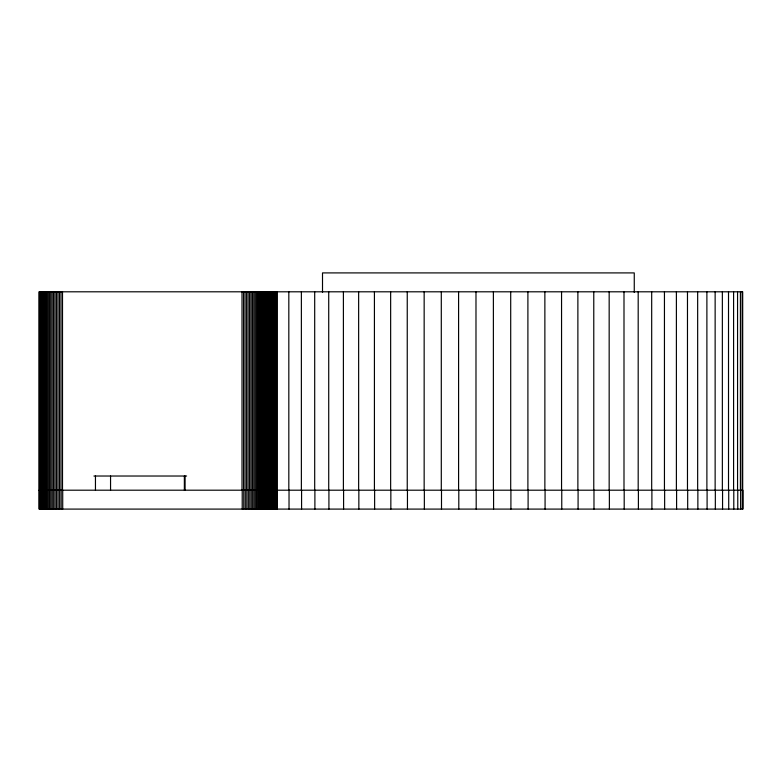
<?xml version="1.0" encoding="UTF-8"?>
<svg xmlns="http://www.w3.org/2000/svg" width="782" height="782" viewBox="0 0 782 782"><rect width="100%" height="100%" fill="white"/><g stroke="black" fill="none" stroke-linecap="round" stroke-linejoin="round"><path stroke-width="1.17" d="M93.928 476.023L186.624 476.023M39.1 490.197L742.9 490.197L742.9 509.092L39.1 509.092L39.1 291.803L742.695 291.803L742.695 509.092M742.323 490.197L742.323 509.092M742.128 291.803L742.128 490.197M740.613 490.197L740.613 509.092M740.407 291.803L740.407 490.197M737.768 490.197L737.768 509.092M737.563 291.803L737.563 490.197M733.79 490.197L733.79 509.092M733.594 291.803L733.594 490.197M728.716 490.197L728.716 509.092M728.511 291.803L728.511 490.197M722.558 490.197L722.558 509.092M722.353 291.803L722.353 490.197M715.334 490.197L715.334 509.092M715.139 291.803L715.139 490.197M707.094 490.197L707.094 509.092M706.889 291.803L706.889 490.197M697.867 490.197L697.867 509.092M697.661 291.803L697.661 490.197M687.681 490.197L687.681 509.092M687.476 291.803L687.476 490.197M676.596 490.197L676.596 509.092M676.391 291.803L676.391 490.197M664.641 490.197L664.641 509.092M664.446 291.803L664.446 490.197M651.895 490.197L651.895 509.092M651.689 291.803L651.689 490.197M638.395 490.197L638.395 509.092M638.19 291.803L638.19 490.197M634.261 292.448L634.261 272.908L322.507 272.908L322.507 292.448M624.192 490.197L624.192 509.092M623.997 291.803L623.997 490.197M609.374 490.197L609.374 509.092M609.168 291.803L609.168 490.197M593.978 490.197L593.978 509.092M593.773 291.803L593.773 490.197M578.084 490.197L578.084 509.092M577.878 291.803L577.878 490.197M561.759 490.197L561.759 509.092M561.554 291.803L561.554 490.197M545.074 490.197L545.074 509.092M544.868 291.803L544.868 490.197M528.104 490.197L528.104 509.092M527.899 291.803L527.899 490.197M510.91 490.197L510.91 509.092M510.705 291.803L510.705 490.197M493.579 490.197L493.579 509.092M493.383 291.803L493.383 490.197M476.189 490.197L476.189 509.092M475.984 291.803L475.984 490.197M458.799 490.197L458.799 509.092M458.594 291.803L458.594 490.197M441.498 490.197L441.498 509.092M441.292 291.803L441.292 490.197M424.352 490.197L424.352 509.092M424.157 291.803L424.157 490.197M407.451 490.197L407.451 509.092M407.246 291.803L407.246 490.197M390.844 490.197L390.844 509.092M390.648 291.803L390.648 490.197M374.627 490.197L374.627 509.092M374.422 291.803L374.422 490.197M358.85 490.197L358.85 509.092M358.645 291.803L358.645 490.197M343.591 490.197L343.591 509.092M343.396 291.803L343.396 490.197M328.919 490.197L328.919 509.092M328.723 291.803L328.723 490.197M314.892 490.197L314.892 509.092M314.696 291.803L314.696 490.197M301.578 490.197L301.578 509.092M301.373 291.803L301.373 490.197M289.027 490.197L289.027 509.092M288.822 291.803L288.822 490.197M277.287 490.197L277.287 509.092M277.092 291.803L277.092 490.197M276.896 490.197L276.896 509.092M276.691 291.803L276.691 490.197M276.486 490.197L276.486 509.092M276.281 291.803L276.281 490.197M276.056 490.197L276.056 509.092M275.851 291.803L275.851 490.197M275.616 490.197L275.616 509.092M275.411 291.803L275.411 490.197M275.156 490.197L275.156 509.092M274.961 291.803L274.961 490.197M274.697 490.197L274.697 509.092M274.492 291.803L274.492 490.197M274.218 490.197L274.218 509.092M274.013 291.803L274.013 490.197M273.739 490.197L273.739 509.092M273.534 291.803L273.534 490.197M273.25 490.197L273.25 509.092M273.055 291.803L273.055 490.197M272.771 490.197L272.771 509.092M272.566 291.803L272.566 490.197M272.283 490.197L272.283 509.092M272.077 291.803L272.077 490.197M271.794 490.197L271.794 509.092M271.598 291.803L271.598 490.197M271.325 490.197L271.325 509.092M271.119 291.803L271.119 490.197M270.846 490.197L270.846 509.092M270.65 291.803L270.65 490.197M270.386 490.197L270.386 509.092M270.181 291.803L270.181 490.197M269.937 490.197L269.937 509.092M269.731 291.803L269.731 490.197M269.497 490.197L269.497 509.092M269.301 291.803L269.301 490.197M269.076 490.197L269.076 509.092M268.881 291.803L268.881 490.197M268.676 490.197L268.676 509.092M268.47 291.803L268.47 490.197M268.285 490.197L268.285 509.092M268.089 291.803L268.089 490.197M267.923 490.197L267.923 509.092M267.727 291.803L267.727 490.197M267.581 490.197L267.581 509.092M267.385 291.803L267.385 490.197M267.268 490.197L267.268 509.092M267.063 291.803L266.975 509.092M266.77 291.803L266.711 509.092M266.506 291.803L266.476 509.092M266.271 291.803L266.261 509.092M266.066 291.803L266.085 509.092M265.89 291.803L265.831 509.092M265.743 291.803L265.772 509.092M265.577 291.803L265.626 509.092M265.421 291.803L265.372 509.092M265.176 291.803L265.176 490.197M265.02 490.197L265.02 509.092M264.824 291.803L264.824 490.197M264.57 490.197L264.57 509.092M264.375 291.803L264.375 490.197M264.033 490.197L264.033 509.092M263.827 291.803L263.827 490.197M263.387 490.197L263.387 509.092M263.192 291.803L263.192 490.197M262.664 490.197L262.664 509.092M262.459 291.803L262.459 490.197M261.843 490.197L261.843 509.092M261.647 291.803L261.647 490.197M260.944 490.197L260.944 509.092M260.748 291.803L260.748 490.197M259.966 490.197L259.966 509.092M259.761 291.803L259.761 490.197M258.91 490.197L258.91 509.092M258.705 291.803L258.705 490.197M257.786 490.197L257.786 509.092M257.581 291.803L257.581 490.197M256.584 490.197L256.584 509.092M256.388 291.803L256.388 490.197M255.333 490.197L255.333 509.092M255.127 291.803L255.127 490.197M254.023 490.197L254.023 509.092M253.818 291.803L253.818 490.197M252.654 490.197L252.654 509.092M252.449 291.803L252.449 490.197M251.247 490.197L251.247 509.092M251.042 291.803L251.042 490.197M249.8 490.197L249.8 509.092M249.595 291.803L249.595 490.197M248.324 490.197L248.324 509.092M248.119 291.803L248.119 490.197M246.819 490.197L246.819 509.092M246.613 291.803L246.613 490.197M245.294 490.197L245.294 509.092M245.089 291.803L245.089 490.197M243.759 490.197L243.759 509.092M243.554 291.803L243.554 490.197M242.215 490.197L242.215 509.092M242.009 291.803L242.009 490.197M185.09 476.023L185.09 490.197M184.357 476.023L184.357 490.197M110.555 476.023L110.555 490.197M95.453 476.023L95.453 490.197M62.716 490.197L62.716 509.092M62.511 291.803L62.511 490.197M61.172 490.197L61.172 509.092M60.967 291.803L60.967 490.197M59.637 490.197L59.637 509.092M59.432 291.803L59.432 490.197M58.112 490.197L58.112 509.092M57.907 291.803L57.907 490.197M56.607 490.197L56.607 509.092M56.402 291.803L56.402 490.197M55.121 490.197L55.121 509.092M54.926 291.803L54.926 490.197M53.684 490.197L53.684 509.092M53.479 291.803L53.479 490.197M52.267 490.197L52.267 509.092M52.071 291.803L52.071 490.197M50.908 490.197L50.908 509.092M50.703 291.803L50.703 490.197M49.598 490.197L49.598 509.092M49.393 291.803L49.393 490.197M48.337 490.197L48.337 509.092M48.142 291.803L48.142 490.197M47.145 490.197L47.145 509.092M46.94 291.803L46.94 490.197M46.021 490.197L46.021 509.092M45.815 291.803L45.815 490.197M44.965 490.197L44.965 509.092M44.76 291.803L44.76 490.197M43.978 490.197L43.978 509.092M43.782 291.803L43.782 490.197M43.078 490.197L43.078 509.092M42.883 291.803L42.883 490.197M42.267 490.197L42.267 509.092M42.062 291.803L42.062 490.197M41.534 490.197L41.534 509.092M41.329 291.803L41.329 490.197M40.899 490.197L40.899 509.092M40.693 291.803L40.693 490.197M40.351 490.197L40.351 509.092M40.156 291.803L40.156 490.197M39.902 490.197L39.902 509.092M39.706 291.803L39.706 490.197M39.55 490.197L39.55 509.092M39.354 291.803L39.354 509.092"/></g></svg>
